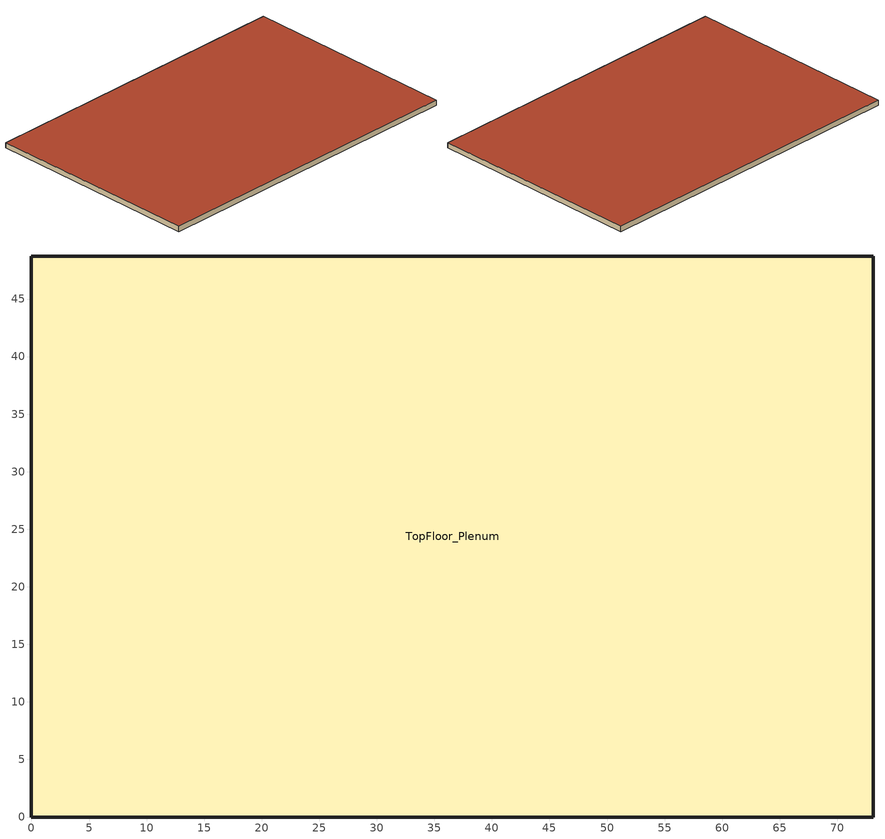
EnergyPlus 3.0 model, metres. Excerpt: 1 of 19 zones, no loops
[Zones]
TopFloor_Plenum
 floor to Perimeter_top_ZN_1 (DropCeiling): 73.11,0 0,0 4.57,4.57 68.53,4.57 z46.34
 floor to Perimeter_top_ZN_4 (DropCeiling): 0,0 0,48.74 4.57,44.16 4.57,4.57 z46.34
 floor to Perimeter_top_ZN_2 (DropCeiling): 73.11,0 68.53,4.57 68.53,44.16 73.11,48.74 z46.34
 floor to Perimeter_top_ZN_3 (DropCeiling): 0,48.74 73.11,48.74 68.53,44.16 4.57,44.16 z46.34
 floor to Core_top (DropCeiling): 4.57,44.16 68.53,44.16 68.53,4.57 4.57,4.57 z46.34
 wall outside (Steel-Framed_R-13_Ext-wall): 0,0 73.11,0 73.11,48.74 0,48.74 0,0 z46.34:47.56
 roof outside (IEAD_R-15 ci_Roof): 73.11,0 73.11,48.74 0,48.74 0,0 z47.56
[Building]
Benchmark Large Office New V1.0_3.0: North Axis=0; Terrain=City; Loads Convergence Tolerance Value=0.04; Temperature Convergence Tolerance Value=0.2; Solar Distribution=FullInteriorAndExterior; Maximum Number of Warmup Days=25
[Site:Location]
LAS_VEGAS_NV_USA TMY2-23169: Latitude {deg}=36.08; Longitude {deg}=-115.17; Time Zone {hr}=-8; Elevation {m}=664
[Site:GroundTemperature:BuildingSurface]
19.75, 19.79, 19.8, 19.83, 19.86, 19.86, 19.81, 19.8, 19.83, 19.86, 19.87, 19.84
[Site:WaterMainsTemperature]
Calculation Method=CORRELATION; Annual Average Outdoor Air Temperature {C}=19.48; Maximum Difference In Monthly Average Outdoor Air Temperatures {deltaC}=25.6
[SizingPeriod:DesignDay] Barometric Pressure {Pa}=93598; Rain Indicator=0; Snow Indicator=0; Day of Month=21; Daylight Saving Time Indicator=0; Humidity Indicating Type=WetBulb
Name | Maximum Dry-Bulb Temperature {C} | Daily Temperature Range {deltaC} | Humidity Indicating Conditions at Maximum Dry-Bulb | Wind Speed {m/s} | Wind Direction {deg} | Sky Clearness | Month | Day Type
LAS_VEGAS Ann Htg 99.6% Condns DB | -1.7 | 0 | -1.7 | 3.1 | 240 | 0 | 1 | WinterDesignDay
LAS_VEGAS Ann Clg .4% Condns DB=>MWB | 42.4 | 13.6 | 19.4 | 5.3 | 230 | 1 | 7 | SummerDesignDay
[WindowMaterial:Glazing]
Theoretical Glass [63]: Optical Data Type=SpectralAverage; Thickness=0.003; Solar Transmittance at Normal Incidence=0.3461; Front Side Solar Reflectance at Normal Incidence=0.6039; Back Side Solar Reflectance at Normal Incidence=0.6039; Visible Transmittance at Normal Incidence=0.4573; Front Side Visible Reflectance at Normal Incidence=0.4927; Back Side Visible Reflectance at Normal Incidence=0.4927; Infrared Transmittance at Normal Incidence=0; Front Side Infrared Hemispherical Emissivity=0.999; Back Side Infrared Hemispherical Emissivity=0.999; Conductivity=299.383; Dirt Correction Factor for Solar and Visible Transmittance=1; Solar Diffusing=No
[Material] Thermal Absorptance=0.9
Name | Roughness | Thickness | Conductivity | Density | Specific Heat | Solar Absorptance | Visible Absorptance | Thickness {m} | Conductivity {W/m-K} | Density {kg/m3} | Specific Heat {J/kg-K}
Roof Membrane | VeryRough | 0.0095 | 0.16 | 1121.29 | 1460 | 0.7 | 0.7
Roof Insulation | MediumRough | 0.125 | 0.049 | 265 | 836.8 | 0.7 | 0.7
Metal Decking | MediumSmooth | 0.0015 | 45.006 | 7680 | 418.4 | 0.7 | 0.3
GP01 1/2 GYPSUM | Smooth | 0.0127 | 0.16 | 800 | 1090 | 0.7 | 0.5
Wall Insulation [1] | MediumRough | 0.0373 | 0.045 | 265 | 836.8 | 0.7 | 0.7
1/2IN Gypsum | Smooth | 0.0127 | 0.16 | 784.9 | 830 | 0.92 | 0.92
MAT-CC05 8 HW CONCRETE | Rough | 0.2032 | 1.311 | 2240 | 836.8 | 0.7 | 0.7
Floor Insulation [1] | MediumRough | 0.0464 | 0.045 | 265 | 836.8 | 0.7 | 0.7
Std AC02 | MediumSmooth |  |  |  |  | 0.7 | 0.2 | 0.0127 | 0.057 | 288 | 1339
[Material:NoMass] Thermal Absorptance=0.9; Solar Absorptance=0.7
Name | Roughness | Thermal Resistance {(m2-K)/W} | Visible Absorptance
MAT-SHEATH | Rough | 0.3626 | 0.7
CP02 CARPET PAD | VeryRough | 0.2165 | 0.8
[Construction]
DropCeiling: Std AC02
std_window_UValue_6.922_SHGC_0.36_VT_0.457: Theoretical Glass [63]
IEAD_R-15 ci_Roof: Roof Membrane, Roof Insulation, Metal Decking
Standard_Int-Wall: GP01 1/2 GYPSUM, GP01 1/2 GYPSUM
Steel-Framed_R-13_Ext-wall: MAT-SHEATH, Wall Insulation [1], 1/2IN Gypsum
ASHRAE 90.1-2004_Sec 5.5-5_Unheated_Ext-slab: MAT-CC05 8 HW CONCRETE, CP02 CARPET PAD
Mass_R-6.3 ci_ExposedFloor: Floor Insulation [1], MAT-CC05 8 HW CONCRETE, CP02 CARPET PAD
[ComponentCost:LineItem]
Name | Line Item Type | Item | Cost per Area | Cost per Each | Quantity
SkylightConst:std_window_UValue_6.922_SHGC_0.36_VT_0.457 | Construction | std_window_UValue_6.922_SHGC_0.36_VT_0.457 | 205.748
roofs:IEAD_R-15 ci_Roof | Construction | IEAD_R-15 ci_Roof | 34.3904
int-walls:Standard_Int-Wall | Construction | Standard_Int-Wall | 1
ext-walls:Steel-Framed_R-13_Ext-wall | Construction | Steel-Framed_R-13_Ext-wall | 38.211
ext-slab:ASHRAE 90.1-2004_Sec 5.5-5_Unheated_Ext-slab | Construction | ASHRAE 90.1-2004_Sec 5.5-5_Unheated_Ext-slab | 560.787
exposed-floor:Mass_R-6.3 ci_ExposedFloor | Construction | Mass_R-6.3 ci_ExposedFloor | 32.9966
Infiltration:TopFloor_Plenum | General | TopFloor_Plenum |  | 1 | 1.1705
[Zone]
TopFloor_Plenum: Type=1; Multiplier=1; Ceiling Height=-9999; Volume=4344.14; Part of Total Floor Area=No
[ZoneInfiltration]
TopFloor_Plenum_Infiltration: Zone=TopFloor_Plenum; Schedule=ALWAYS_ON; Design Volume Flow Rate Calculation Method=Flow/Zone; Design Flow Rate {m3/s}=1.1705; Constant Term Coefficient=1; Temperature Term Coefficient=0; Velocity Term Coefficient=0; Velocity Squared Term Coefficient=0
[AvailabilityManager:NightCycle] Availability Schedule=Always_On; Fan Schedule=HVACOperationSchd; Control Type {CycleOnAny | CycleOnControlZone | CycleOnAnyZoneFansOnly}=CycleOnAny; Thermostat Tolerance {delta C}=1; Cycling Run Time {s}=1800
VAV_5 Availability Manager; VAV_1 Availability Manager; VAV_2 Availability Manager; VAV_3 Availability Manager
[AirLoopHVAC:ReturnPlenum]
VAV_3 Return Plenum: Zone=TOPFLOOR_PLENUM
[Exterior:Lights]
Exterior Facade Lighting: Schedule=ALWAYS_ON; Design Level=3997.5; Control Option=AstronomicalClock
[UtilityCost:Tariff]
Name | Output Meter | Conversion Factor Choice | Time of Use Period Schedule | Season Schedule | Demand Window Length | Monthly Charge or Variable | Group
NevadaPower_LGS-3_LargeGeneral | Electricity:Facility | kWh | NevadaPowTOUSched | NevadaPowSeasonsSched | HalfHour | 184 | Comm Elect
NevadaPower_LGS-2_LargeGeneral | Electricity:Facility | kWh | NevadaPowTOUSched | NevadaPowSeasonsSched | HalfHour | 179 | Comm Elect
NevadaPower_LGS-1_LargeGeneral | Electricity:Facility | kWh |  |  | HalfHour | 15.7 | Comm Elect
NevadaPower_GS_GeneralService | Electricity:Facility | kWh |  |  | HalfHour | 11 | Comm Elect
NV_EIAMonthlyRateGas | Gas:Facility | MCF |  |  |  | 0 | Comm Gas
[UtilityCost:Charge:Simple]
Name | Charge Variable | Tariff | Source Variable | Season | Category Variable | Cost per Unit Value or Variable
 | SummerPeakEnergyCharge | NevadaPower_LGS-3_LargeGeneral | PeakEnergy | Summer | EnergyCharges | 0.0858
 | SummerOffPeakEnergyCharge | NevadaPower_LGS-3_LargeGeneral | OffPeakEnergy | Summer | EnergyCharges | 0.0484
 | SummerShoulderEnergyCharge | NevadaPower_LGS-3_LargeGeneral | ShoulderEnergy | Summer | EnergyCharges | 0.0706
 | WinterEnergyCharge | NevadaPower_LGS-3_LargeGeneral | totalEnergy | Winter | EnergyCharges | 0.04925
 | DeferredAccountingEnergyCharge | NevadaPower_LGS-3_LargeGeneral | totalEnergy | Annual | EnergyCharges | 0.0128
 | FacilitiesDemandCharge | NevadaPower_LGS-3_LargeGeneral | totalDemand | Annual | DemandCharges | 2.94
 | WinterDemandCharge | NevadaPower_LGS-3_LargeGeneral | totalDemand | Winter | DemandCharges | 0.5
 | SummerOnPeakDemandCharge | NevadaPower_LGS-3_LargeGeneral | PeakDemand | Summer | DemandCharges | 8.36
 | SummerShoulderDemandCharge | NevadaPower_LGS-3_LargeGeneral | ShoulderDemand | Summer | DemandCharges | 0.43
 | TaxofSixPtfivePercent | NevadaPower_LGS-3_LargeGeneral | SubTotal | Annual | Taxes | 0.065
 | SummerPeakEnergyCharge | NevadaPower_LGS-2_LargeGeneral | PeakEnergy | Summer | EnergyCharges | 0.0889
 | SummerOffPeakEnergyCharge | NevadaPower_LGS-2_LargeGeneral | OffPeakEnergy | Summer | EnergyCharges | 0.0502
 | SummerShoulderEnergyCharge | NevadaPower_LGS-2_LargeGeneral | ShoulderEnergy | Summer | EnergyCharges | 0.0725
 | WinterEnergyCharge | NevadaPower_LGS-2_LargeGeneral | totalEnergy | Winter | EnergyCharges | 0.0509
 | DeferredAccountingEnergyCharge | NevadaPower_LGS-2_LargeGeneral | totalEnergy | Annual | EnergyCharges | 0.0128
 | FacilitiesDemandCharge | NevadaPower_LGS-2_LargeGeneral | totalDemand | Annual | DemandCharges | 2.74
 | WinterDemandCharge | NevadaPower_LGS-2_LargeGeneral | totalDemand | Winter | DemandCharges | 0.25
 | SummerOnPeakDemandCharge | NevadaPower_LGS-2_LargeGeneral | PeakDemand | Summer | DemandCharges | 7.16
 | SummerShoulderDemandCharge | NevadaPower_LGS-2_LargeGeneral | ShoulderDemand | Summer | DemandCharges | 0.39
 | TaxofSixPtfivePercent | NevadaPower_LGS-2_LargeGeneral | SubTotal | Annual | Taxes | 0.065
 | AnnualElectConsumpCharge | NevadaPower_LGS-1_LargeGeneral | totalEnergy | Annual | EnergyCharges | 0.0646
 | AnnualDefferredAccountingCharge | NevadaPower_LGS-1_LargeGeneral | totalEnergy | Annual | EnergyCharges | 0.0128
 | AnnualFacilitiesDemandCharge | NevadaPower_LGS-1_LargeGeneral | totalDemand | Annual | DemandCharges | 3.77
 | AnnualDemandCharge | NevadaPower_LGS-1_LargeGeneral | totalDemand | Annual | DemandCharges | 1.1
 | TaxofSixPtfivePercent | NevadaPower_LGS-1_LargeGeneral | SubTotal | Annual | Taxes | 0.065
 | AnnualElectConsumpCharge | NevadaPower_GS_GeneralService | totalEnergy | Annual | EnergyCharges | 0.0783
 | AnnualDefferredAccountingCharge | NevadaPower_GS_GeneralService | totalEnergy | Annual | EnergyCharges | 0.0128
 | TaxofSixPtfivePercent | NevadaPower_GS_GeneralService | SubTotal | Annual | Taxes | 0.065
 | MonthlyRateGasCharge | NV_EIAMonthlyRateGas | totalEnergy | Annual | EnergyCharges | NV_MonthlyGasRates
 | TaxofSixPtfivePercent | NV_EIAMonthlyRateGas | SubTotal | Annual | Taxes | 0.065
[UtilityCost:Qualify] Season=Annual; Threshold Test=Count
Name | Tariff | Variable | Qualify Type | Threshold Value or Variable | Number of Months
MinDemand1000kw | NevadaPower_LGS-3_LargeGeneral | TotalDemand | Minimum | 1000 | 12
MinEnergy3500kwh | NevadaPower_LGS-3_LargeGeneral | TotalEnergy | Minimum | 3500 | 12
MinDemand300kw | NevadaPower_LGS-2_LargeGeneral | TotalDemand | Minimum | 300 | 12
MinEnergy3500kwh | NevadaPower_LGS-2_LargeGeneral | TotalEnergy | Minimum | 3500 | 12
MaxDemand1000kw | NevadaPower_LGS-2_LargeGeneral | TotalDemand | Maximum | 1000 | 1
MaxDemand300kw | NevadaPower_LGS-1_LargeGeneral | TotalDemand | Maximum | 300 | 1
MinEnergy3500kwh | NevadaPower_LGS-1_LargeGeneral | TotalEnergy | Minimum | 3500 | 12
MaxDemand300kw | NevadaPower_GS_GeneralService | TotalDemand | Maximum | 300 | 1
MaxEnergy3500kwh | NevadaPower_GS_GeneralService | TotalEnergy | Maximum | 3500 | 1
[UtilityCost:Variable]
NV_MonthlyGasRates: Tariff=NV_EIAMonthlyRateGas; January Value=7.51; February Value=7.65; March Value=7.82; April Value=7.88; May Value=7.78; June Value=8.22; July Value=8.87; August Value=9.26; September Value=9.02; October Value=9.31; November Value=7.45; December Value=7.24
[Schedule:Compact]
ALWAYS_ON: Through: 12/31, For: AllDays, Until: 24:00, 1
HVACOperationSchd: Through: 12/31, For: Weekdays SummerDesignDay, Until: 06:00, 0, Until: 22:00, 1, Until: 24:00, 0, For: Saturday WinterDesignDay, Until: 06:00, 0, Until: 18:00, 1, Until: 24:00, 0, For: Sunday Holidays AllOtherDays, Until: 24:00, 0
NevadaPowSeasonsSched: Through: 5/31, For: AllDays, Until: 24:00, 1, Through: 9/30, For: AllDays, Until: 24:00, 3, Through: 12/31, For: AllDays, Until: 24:00, 1
NevadaPowTOUSched: Through: 12/31, For: AllDays, Until: 10:00, 3, Until: 13:00, 2, Until: 19:00, 1, Until: 22:00, 2, Until: 24:00, 3
